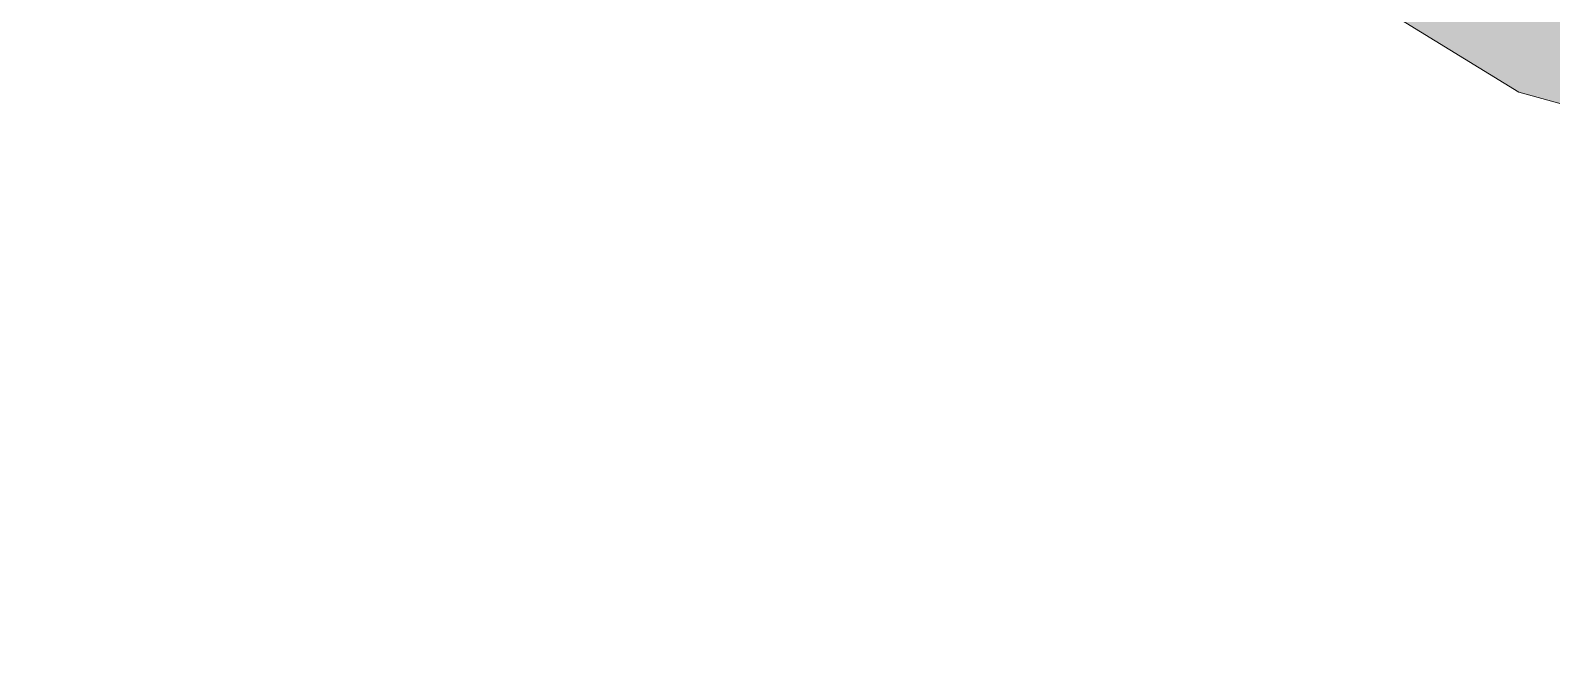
# Model space of a CAD drawing. Header units: inches. Extents: x 46944 to 1771531, y 9954 to 15548976.
# Drawn here: x 222301.3 to 222390.5, y 1549806 to 1549843.3 of the extents above; entities that cross this region are included whole.
import ezdxf

# ---------------------------------------------------------------- set-up
doc = ezdxf.new("R2010")
doc.units = ezdxf.units.IN
doc.header["$MEASUREMENT"] = 0
doc.layers.add('AGRICULTURAL UNIVERSITY', color=7, linetype='Continuous', true_color=0xdfb3ff)
doc.layers.add('PRIVATE SOLAR PROJECT', color=254, linetype='Continuous')
doc.layers.add('STREAM', color=140, linetype='Continuous', lineweight=0)

msp = doc.modelspace()

# ---------------------------------------------------------------- hatches: boundary and pattern name
at = {"layer": 'AGRICULTURAL UNIVERSITY', "lineweight": 5}
h = msp.add_hatch(dxfattribs=at)
h.set_pattern_fill('SACNCR,_O', color=256, scale=1500)
h.set_pattern_definition([(45, (33741.5, 43816), (-99.436891, 99.436891), []), (45, (33840.94, 43816), (-99.436891, 99.436891), [0, -140.625])])
h.paths.add_polyline_path([(221685.3413, 1549388.68636), (221644.01136, 1549482.53699), (221641.51545, 1549491.466), (221654.47761, 1549530.33123), (221671.04531, 1549582.28308), (221707.87296, 1549702.02148), (221728.03094, 1549769.64668), (221758.31016, 1549779.05627), (221811.94413, 1549768.49876), (221825.88812, 1549719.27801), (221871.15324, 1549700.33285), (221870.07065, 1549675.28023), (221901.37869, 1549669.53919), (221995.38712, 1549682.18238), (221999.93577, 1549698.21956), (222014.36406, 1549698.28523), (222018.30266, 1549757.22088), (222153.65215, 1549845.25276), (222180.1127, 1549746.76024), (222186.90117, 1549719.80006), (222260.64631, 1549735.77409), (222292.74369, 1549666.29372), (222486.75748, 1549708.77047), (222506.41027, 1549767.49984), (222464.43295, 1549818.70192), (222388.61538, 1549839.67406), (222315.80215, 1549884.49975), (222303.89296, 1549897.98258), (222333.63219, 1549931.92276), (222368.91454, 1549948.27844), (222427.7202, 1549941.68084), (222453.99171, 1550020.10089), (222468.29261, 1550062.78885), (222453.5267, 1550074.90047), (222467.60247, 1550114.35625), (222499.91308, 1550205.0358), (222680.95164, 1550291.91465), (222716.01978, 1550308.74355), (222955.54003, 1550287.60816), (223060.28196, 1550270.83578), (223091.7396, 1550291.22534), (223223.30451, 1550264.80636), (223265.45536, 1550391.48499), (223236.06511, 1550479.16255), (223383.77282, 1550401.33827), (223603.62358, 1550285.50324), (223834.54059, 1550163.83762), (224303.16421, 1549918.45019), (224213.35306, 1549732.58389), (224130.6697, 1549552.08395), (223921.65434, 1549097.2605), (223808.14194, 1549193.86064), (223773.93558, 1549222.32027), (223680.59509, 1549258.20882), (223518.14126, 1549306.57062), (223445.7657, 1549141.40172), (223378.98244, 1548996.89414), (223376.88725, 1548992.3605), (223377.45539, 1548934.24862), (223297.90985, 1548951.68313), (223273.0526, 1548959.15295), (223259.72062, 1548963.15932), (223201.47794, 1548878.94528), (223220.86256, 1548779.22715), (223185.94369, 1548805.46411), (223082.98514, 1548840.00633), (222994.41667, 1548823.31663), (222681.60066, 1548960.10829), (222518.55103, 1549027.63381), (222233.83382, 1549152.49214), (221882.1198, 1549305.33129)])
at = {"layer": 'PRIVATE SOLAR PROJECT', "lineweight": 5}
h = msp.add_hatch(color=256, dxfattribs=at)
h.dxf.hatch_style = 1
h.paths.add_polyline_path([(221685.3413, 1549388.68636), (221644.01136, 1549482.53699), (221641.51545, 1549491.466), (221654.47761, 1549530.33123), (221671.04531, 1549582.28308), (221707.87296, 1549702.02148), (221728.03094, 1549769.64668), (221758.31016, 1549779.05627), (221811.94413, 1549768.49876), (221825.88812, 1549719.27801), (221871.15324, 1549700.33285), (221870.07065, 1549675.28023), (221901.37869, 1549669.53919), (221995.38712, 1549682.18238), (221999.93577, 1549698.21956), (222014.36406, 1549698.28523), (222018.30266, 1549757.22088), (222153.65215, 1549845.25276), (222180.1127, 1549746.76024), (222186.90117, 1549719.80006), (222260.64631, 1549735.77409), (222292.74369, 1549666.29372), (222486.75748, 1549708.77047), (222506.41027, 1549767.49984), (222464.43295, 1549818.70192), (222388.61538, 1549839.67406), (222315.80215, 1549884.49975), (222303.89296, 1549897.98258), (222333.63219, 1549931.92276), (222368.91454, 1549948.27844), (222427.7202, 1549941.68084), (222453.99171, 1550020.10089), (222468.29261, 1550062.78885), (222453.5267, 1550074.90047), (222467.60247, 1550114.35625), (222499.91308, 1550205.0358), (222680.95164, 1550291.91465), (222716.01978, 1550308.74355), (222955.54003, 1550287.60816), (223060.28196, 1550270.83578), (223091.7396, 1550291.22534), (223223.30451, 1550264.80636), (223265.45536, 1550391.48499), (223236.06511, 1550479.16255), (223383.77282, 1550401.33827), (223603.62358, 1550285.50324), (223834.54059, 1550163.83762), (224303.16421, 1549918.45019), (224213.35306, 1549732.58389), (224130.6697, 1549552.08395), (223921.65434, 1549097.2605), (223808.14194, 1549193.86064), (223773.93558, 1549222.32027), (223680.59509, 1549258.20882), (223518.14126, 1549306.57062), (223445.7657, 1549141.40172), (223378.98244, 1548996.89414), (223376.88725, 1548992.3605), (223377.45539, 1548934.24862), (223297.90985, 1548951.68313), (223273.0526, 1548959.15295), (223259.72062, 1548963.15932), (223201.47794, 1548878.94528), (223220.86256, 1548779.22715), (223185.94369, 1548805.46411), (223082.98514, 1548840.00633), (222994.41667, 1548823.31663), (222681.60066, 1548960.10829), (222518.55103, 1549027.63381), (222233.83382, 1549152.49214), (221882.1198, 1549305.33129)])

# ---------------------------------------------------------------- linework, layer by layer
at = {"layer": 'PRIVATE SOLAR PROJECT', "lineweight": 5, "elevation": 1485.67667}
msp.add_lwpolyline([(223383.77282, 1550401.33827), (223236.06511, 1550479.16255), (223265.45536, 1550391.48499), (223223.30451, 1550264.80636), (223091.7396, 1550291.22534), (223060.28196, 1550270.83578), (222955.54003, 1550287.60816), (222716.01978, 1550308.74355), (222499.91308, 1550205.0358), (222467.60247, 1550114.35625), (222453.5267, 1550074.90047), (222468.29261, 1550062.78885), (222427.7202, 1549941.68084), (222368.91454, 1549948.27844), (222333.63219, 1549931.92276), (222303.89296, 1549897.98258), (222315.80215, 1549884.49975), (222388.61538, 1549839.67406), (222464.43295, 1549818.70192), (222506.41027, 1549767.49984), (222486.75748, 1549708.77047)], dxfattribs=at)
msp.add_lwpolyline([(223383.77282, 1550401.33827), (223236.06511, 1550479.16255), (223265.45536, 1550391.48499), (223223.30451, 1550264.80636), (223091.7396, 1550291.22534), (223060.28196, 1550270.83578), (222955.54003, 1550287.60816), (222716.01978, 1550308.74355), (222499.91308, 1550205.0358), (222467.60247, 1550114.35625), (222453.5267, 1550074.90047), (222468.29261, 1550062.78885), (222427.7202, 1549941.68084), (222368.91454, 1549948.27844), (222333.63219, 1549931.92276), (222303.89296, 1549897.98258), (222315.80215, 1549884.49975), (222388.61538, 1549839.67406), (222464.43295, 1549818.70192), (222506.41027, 1549767.49984), (222486.75748, 1549708.77047)], dxfattribs=at)
msp.add_lwpolyline([(223383.77282, 1550401.33827), (223236.06511, 1550479.16255), (223265.45536, 1550391.48499), (223223.30451, 1550264.80636), (223091.7396, 1550291.22534), (223060.28196, 1550270.83578), (222955.54003, 1550287.60816), (222716.01978, 1550308.74355), (222499.91308, 1550205.0358), (222467.60247, 1550114.35625), (222453.5267, 1550074.90047), (222468.29261, 1550062.78885), (222427.7202, 1549941.68084), (222368.91454, 1549948.27844), (222333.63219, 1549931.92276), (222303.89296, 1549897.98258), (222315.80215, 1549884.49975), (222388.61538, 1549839.67406), (222464.43295, 1549818.70192), (222506.41027, 1549767.49984), (222486.75748, 1549708.77047)], dxfattribs=at)
msp.add_lwpolyline([(223383.77282, 1550401.33827), (223236.06511, 1550479.16255), (223265.45536, 1550391.48499), (223223.30451, 1550264.80636), (223091.7396, 1550291.22534), (223060.28196, 1550270.83578), (222955.54003, 1550287.60816), (222716.01978, 1550308.74355), (222499.91308, 1550205.0358), (222467.60247, 1550114.35625), (222453.5267, 1550074.90047), (222468.29261, 1550062.78885), (222427.7202, 1549941.68084), (222368.91454, 1549948.27844), (222333.63219, 1549931.92276), (222303.89296, 1549897.98258), (222315.80215, 1549884.49975), (222388.61538, 1549839.67406), (222464.43295, 1549818.70192), (222506.41027, 1549767.49984), (222486.75748, 1549708.77047)], dxfattribs=at)
at = {"layer": 'STREAM', "lineweight": 5, "extrusion": (0.009448, 0.010215, 0.999903), "const_width": 4.97024, "elevation": 19408.03725}
msp.add_lwpolyline([(221620.07923, 1549365.12037), (222226.35768, 1549369.48025), (222705.75281, 1549531.87472), (223560.3976, 1550178.3816)], dxfattribs=at)
msp.add_lwpolyline([(221620.07923, 1549365.12037), (222226.35768, 1549369.48025), (222705.75281, 1549531.87472), (223560.3976, 1550178.3816)], dxfattribs=at)

doc.saveas('drawing.dxf')
